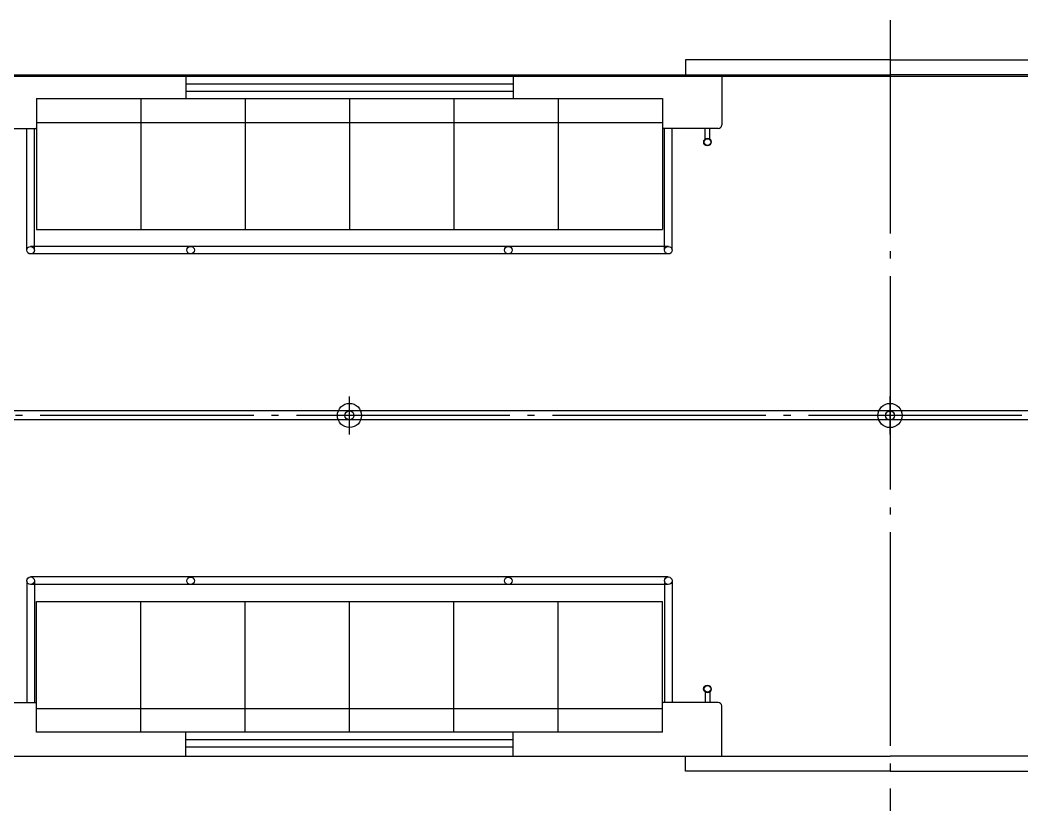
# Model space of a CAD drawing. Extents: x 39751 to 116307, y -36149 to -14965.
# Drawn here: x 93566 to 97792, y -34427 to -31092 of the extents above; entities that cross this region are included whole.
import ezdxf

# ---------------------------------------------------------------- set-up
doc = ezdxf.new("R2010")
doc.units = 0
doc.header["$LTSCALE"] = 1500
doc.linetypes.add('CENTER2', pattern=[0.72, 0.6, -0.05, 0.02, -0.05])
doc.linetypes.add('PHAN', pattern=[0.76, 0.57, -0.05, 0.02, -0.05, 0.02, -0.05])
for name, color, linetype in [('01', 7, 'Continuous'), ('confine0', 7, 'Continuous'), ('confine7', 4, 'CENTER2'), ('confine9', 1, 'PHAN'), ('confinea', 3, 'Continuous')]:
    doc.layers.add(name, color=color, linetype=linetype)
doc.layers.add('AM_0', color=7, linetype='Continuous', lineweight=30)

msp = doc.modelspace()

# ---------------------------------------------------------------- linework, layer by layer
for p, q in [((96525.7, -31323), (96525.7, -31534)), ((93635.7, -31423), (93635.7, -31546)), ((96275.7, -31423), (96275.7, -31546)), ((93635.6, -31523), (96275.6, -31523)), ((93400.7, -31549), (93632.7, -31549)), ((96510.7, -31549), (96278.7, -31549)), ((93400.6, -33969), (93632.6, -33969)), ((93635.6, -34095), (93635.6, -33972)), ((96275.6, -34095), (96275.6, -33972)), ((96510.6, -33969), (96278.6, -33969)), ((93635.5, -33995), (96275.5, -33995)), ((96525.6, -34195), (96525.6, -33984))]:
    msp.add_line(p, q)
at = {"color": 7, "ltscale": 0.108891}
for p, q in [((93635.6, -31975), (96275.6, -31975)), ((93635.5, -33543), (96275.5, -33543))]:
    msp.add_line(p, q, dxfattribs=at)
for centre in [(94955.7, -32758.9), (97235.7, -32759)]:
    msp.add_circle(centre, 51)
for centre, radius, start, end in [((93632.7, -31546), 3, 270, 0), ((96278.7, -31546), 3, 180, 270), ((96510.7, -31534), 15, 270, 0), ((93632.6, -33972), 3, 0, 90), ((96278.6, -33972), 3, 90, 180), ((96510.6, -33984), 15, 0, 90)]:
    msp.add_arc(centre, radius, start, end)
at = {"layer": '01'}
for p, q in [((93635.6, -31423), (93635.6, -31975)), ((93635.7, -31423), (93635.6, -31975)), ((94075.6, -31423), (94075.6, -31975)), ((94515.6, -31423), (94515.6, -31975.1)), ((94955.6, -31423), (94955.6, -31975)), ((95395.6, -31423), (95395.6, -31975)), ((95835.6, -31423), (95835.6, -31975)), ((96275.6, -31423), (96275.6, -31975)), ((93635.6, -34095), (93635.5, -33543)), ((93635.6, -34095), (93635.6, -33543)), ((94075.6, -34095), (94075.5, -33543)), ((94515.6, -34095), (94515.5, -33543)), ((94955.6, -34095), (94955.5, -33543)), ((95395.5, -34095), (95395.5, -33543)), ((95835.5, -34095), (95835.5, -33543)), ((96275.5, -34095), (96275.5, -33543))]:
    msp.add_line(p, q, dxfattribs=at)
for centre in [(93610.7, -32062), (93610.7, -32062), (96300.6, -32062), (93610.6, -33456), (93610.6, -33456), (96300.5, -33456)]:
    msp.add_circle(centre, 16, dxfattribs=at)
at = {"layer": 'AM_0'}
for p, q in [((96373.7, -31259), (96373.7, -31323)), ((96373.7, -34259), (96373.7, -34195))]:
    msp.add_line(p, q, dxfattribs=at)
at = {"layer": 'confine0'}
for p, q in [((97235.7, -31259), (96373.7, -31259)), ((97235.6, -31259), (98097.6, -31259)), ((92675.7, -31323), (97235.7, -31323)), ((94265.7, -31323), (94265.7, -31423)), ((95645.7, -31323), (95645.7, -31423)), ((101795.7, -31323), (97235.7, -31323)), ((94265.7, -31361), (95645.7, -31361)), ((94265.7, -31391), (95645.7, -31391)), ((94265.7, -31399), (94265.7, -31423)), ((93635.7, -31423), (96275.7, -31423)), ((96455.7, -31593.5), (96455.7, -31549)), ((96475.7, -31593.5), (96475.7, -31549)), ((96455.6, -33924.5), (96455.6, -33969)), ((96475.6, -33924.5), (96475.6, -33969)), ((96275.6, -34095), (93635.6, -34095)), ((94265.6, -34195), (94265.6, -34095)), ((95645.6, -34195), (95645.6, -34095)), ((95645.6, -34119), (95645.6, -34095)), ((95645.6, -34127), (94265.6, -34127)), ((95645.6, -34157), (94265.6, -34157)), ((92675.7, -34195), (97235.7, -34195)), ((101795.7, -34195), (97235.7, -34195)), ((97235.7, -34259), (96373.7, -34259)), ((97235.6, -34259), (98097.6, -34259))]:
    msp.add_line(p, q, dxfattribs=at)
for centre, radius in [((96465.7, -31606), 16), ((96465.7, -31606), 14), ((94955.7, -32758.9), 19), ((97235.7, -32759), 19), ((96465.6, -33912), 16), ((96465.6, -33912), 14)]:
    msp.add_circle(centre, radius, dxfattribs=at)
at = {"layer": 'confine7'}
for p, q in [((97235.7, -31091.6), (97235.7, -34426.6)), ((112911.6, -32759), (90579.1, -32759))]:
    msp.add_line(p, q, dxfattribs=at)
at = {"layer": 'confine7', "color": 0, "linetype": 'ByBlock'}
for p, q in [((111915.7, -32740), (91675.7, -32740)), ((111915.7, -32778), (91675.7, -32778))]:
    msp.add_line(p, q, dxfattribs=at)
at = {"layer": 'confine9'}
for p, q in [((94955.7, -32839.2), (94955.7, -32678.6)), ((97235.7, -32839.3), (97235.7, -32678.7)), ((97235.7, -32839.3), (97235.7, -32678.7))]:
    msp.add_line(p, q, dxfattribs=at)
at = {"layer": 'confinea'}
msp.add_line((82560.2, -31328.2), (103657.5, -31328.2), dxfattribs=at)
at = {"layer": 'confinea', "color": 7}
for p, q in [((93594.7, -32062), (93594.7, -31549)), ((93626.7, -32062), (93626.7, -31549)), ((96284.6, -32062), (96284.6, -31549)), ((96316.6, -32062), (96316.6, -31549)), ((96300.6, -32046), (93610.7, -32046)), ((96300.6, -32078), (93610.7, -32078)), ((93594.6, -33456), (93594.6, -33969)), ((96300.5, -33440), (93610.6, -33440)), ((93626.6, -33456), (93626.6, -33969)), ((96284.5, -33456), (96284.5, -33969)), ((96316.5, -33456), (96316.5, -33969)), ((96300.5, -33472), (93610.6, -33472))]:
    msp.add_line(p, q, dxfattribs=at)
for centre in [(94285.6, -32061.8), (95625.7, -32061.8), (94285.5, -33456.2), (95625.6, -33456.3)]:
    msp.add_circle(centre, 16, dxfattribs=at)

doc.saveas('drawing.dxf')
